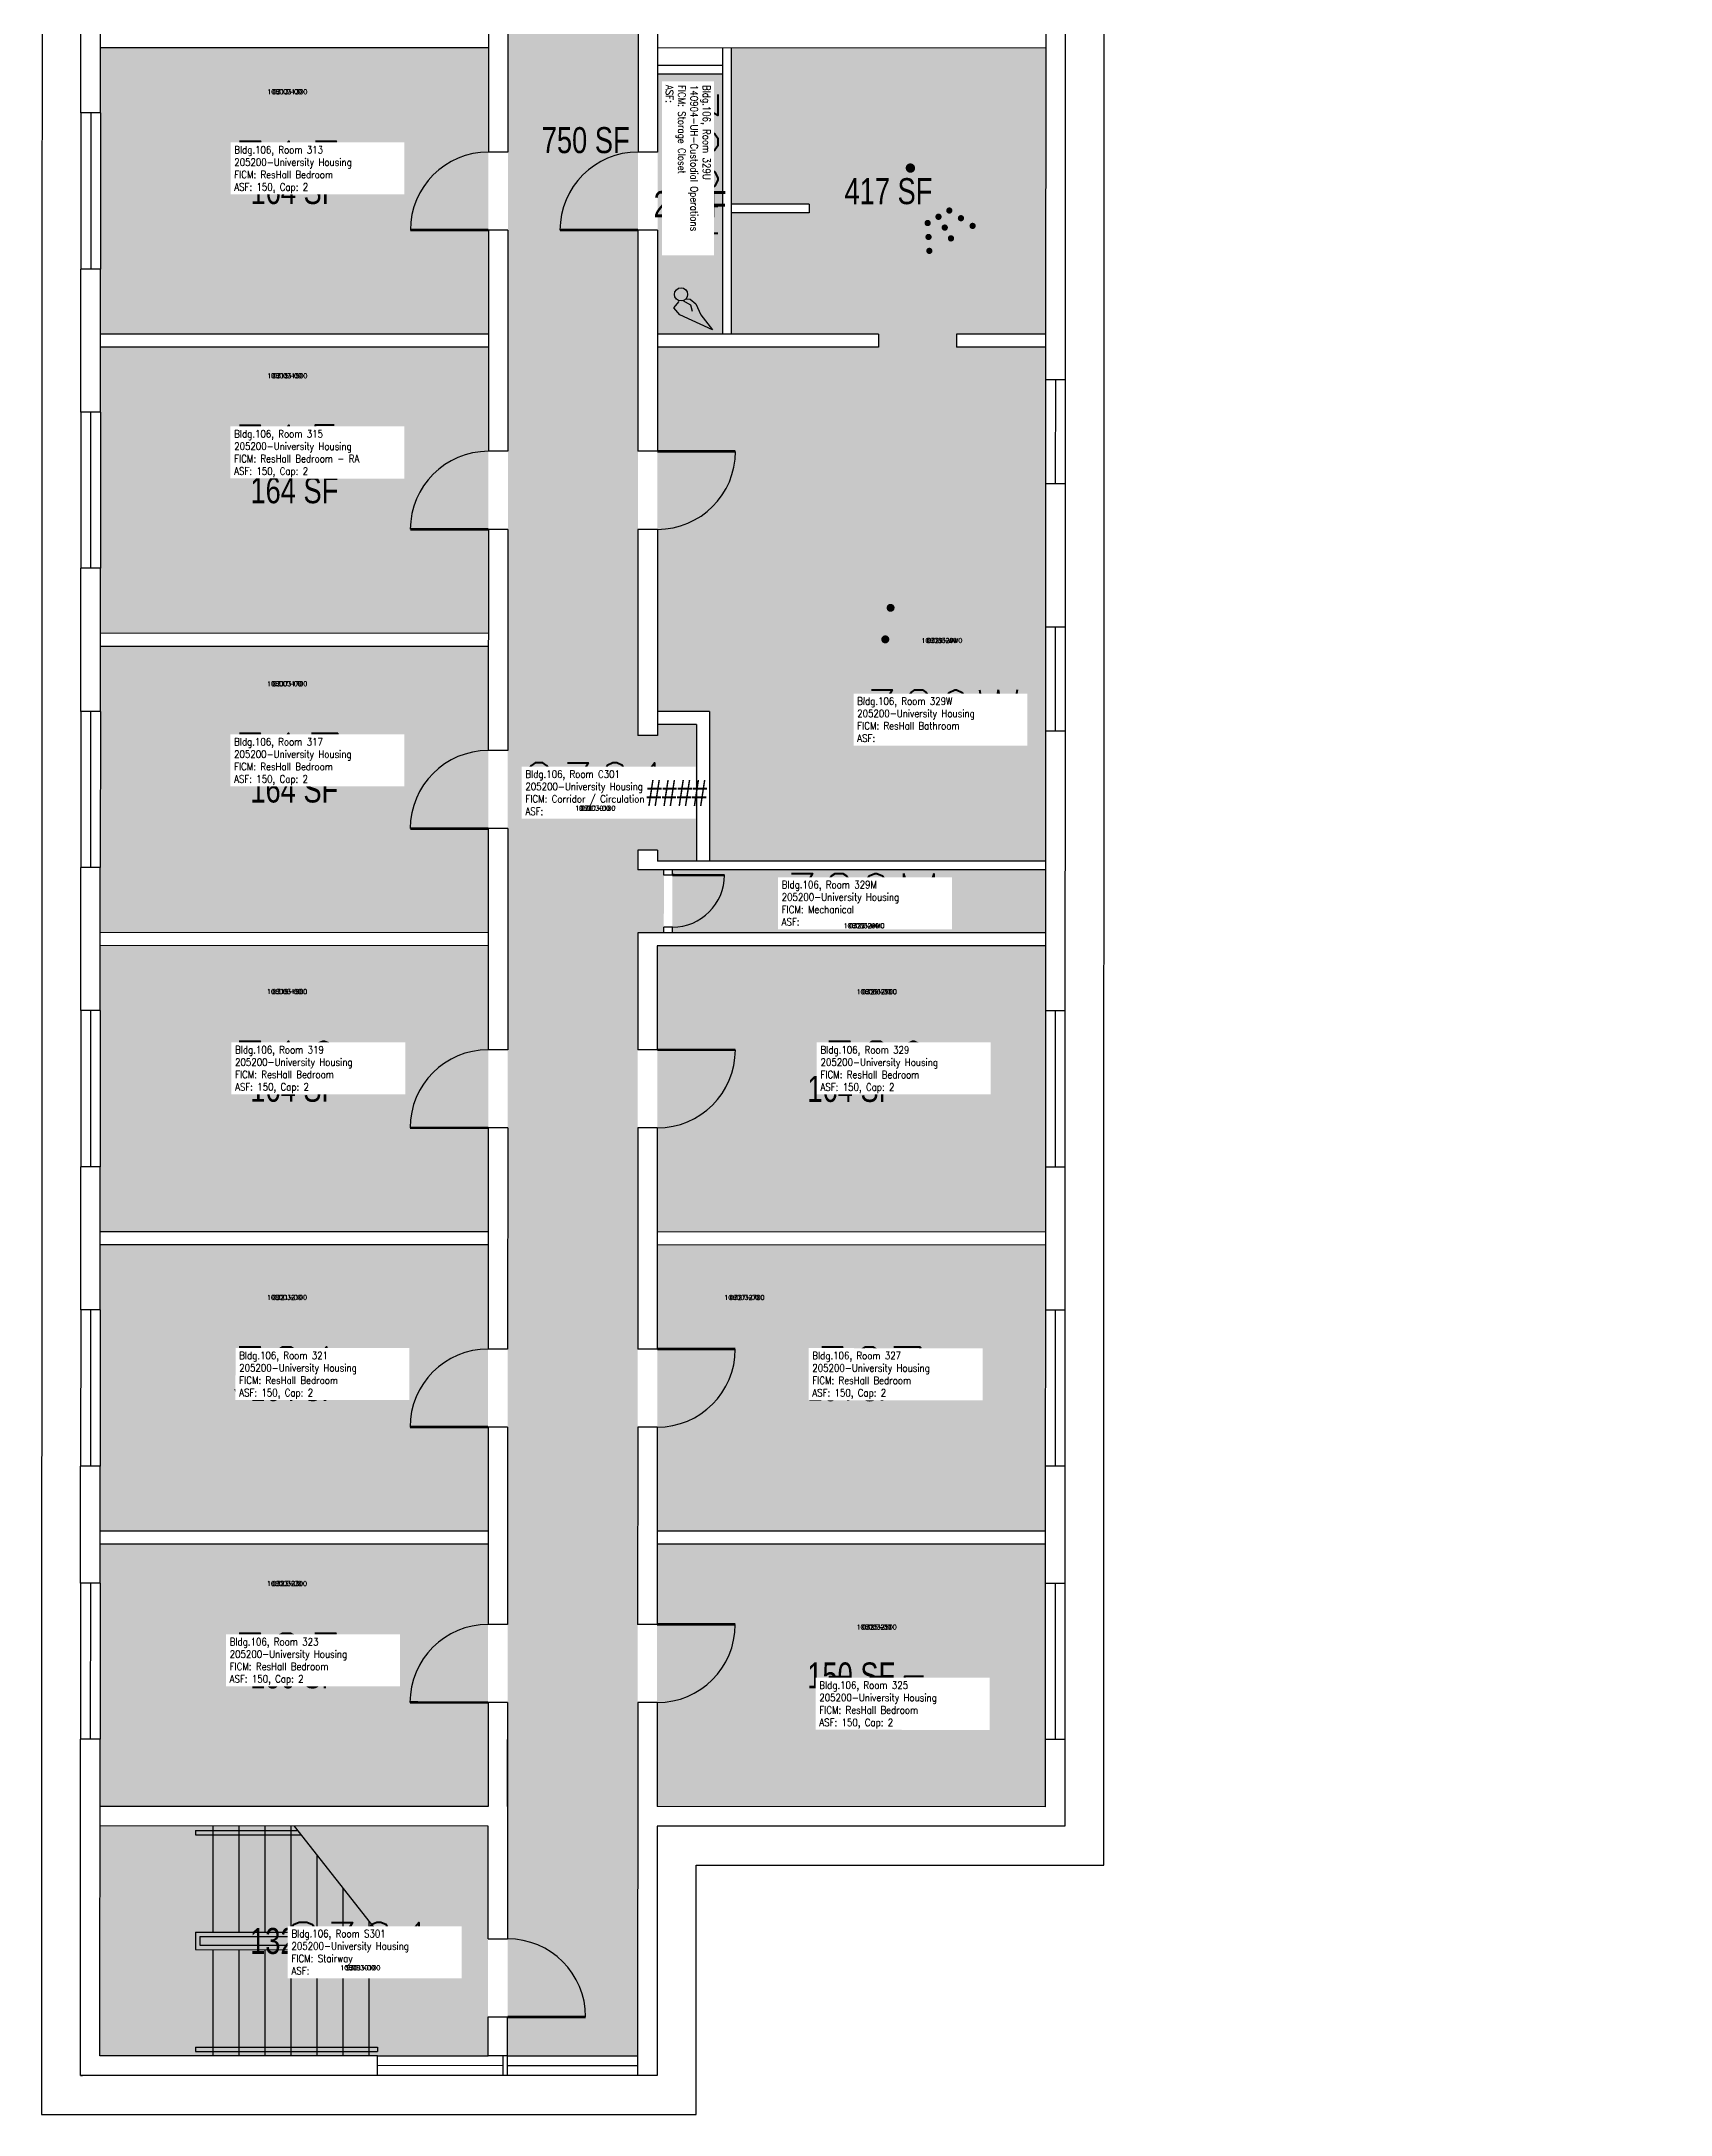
# Model space of a CAD drawing. Header units: inches. Extents: x -18 to 766, y -18 to 3747.
# Drawn here: x -18 to 733, y -18 to 938 of the extents above; entities that cross this region are included whole.
import ezdxf
from ezdxf.enums import TextEntityAlignment as Align

# ---------------------------------------------------------------- set-up
doc = ezdxf.new("R2010")
doc.units = ezdxf.units.IN
doc.header["$LTSCALE"] = 0.25
doc.header["$MEASUREMENT"] = 0
doc.layers.get('0').update_dxf_attribs({"linetype": 'CONTINUOUS'})
for name, color, linetype in [('A-DOOR', 2, 'CONTINUOUS'), ('A-FLOR', 3, 'CONTINUOUS'), ('A-GLAZ', 1, 'CONTINUOUS'), ('A-GLAZ-SILL', 2, 'CONTINUOUS'), ('A-IDEN-ICON', 4, 'CONTINUOUS'), ('A-IDEN-RNUM', 7, 'CONTINUOUS'), ('A-IDEN-SNUM', 4, 'CONTINUOUS'), ('A-IDEN-VNUM', 4, 'CONTINUOUS'), ('A-ROOF', 2, 'CONTINUOUS'), ('A-WALL', 5, 'CONTINUOUS'), ('AREA-TEXT', 3, 'CONTINUOUS'), ('Rooms-Category-Color', 7, 'CONTINUOUS'), ('Rooms-College-Color', 7, 'CONTINUOUS'), ('Rooms-Department-Color', 7, 'CONTINUOUS'), ('Rooms-Division-Color', 7, 'CONTINUOUS'), ('Rooms-Information', 7, 'CONTINUOUS')]:
    doc.layers.add(name, color=color, linetype=linetype)
doc.styles.add('AREA', font='arial.ttf', dxfattribs={"width": 0.75, "height": 24})
doc.styles.add('ROOMSNUMBER', font='SIMPLEX.shx', dxfattribs={"height": 0.18})
doc.styles.add('ROOMVNUMBER', font='simplex.shx', dxfattribs={"width": 0.85})

# ---------------------------------------------------------------- blocks, each defined once
blk = doc.blocks.new('Cpshower')
at = {"color": 0, "linetype": 'ByBlock'}
blk.add_lwpolyline([(-0.015, 0.0396, 0, 0.06, 0), (0.005, 0.005, 0.06, 0.06, 0)], format="xyseb", dxfattribs=at)
for points, const_width in [([(-0.0319, 0.0624, 1), (-0.0281, 0.0689, 1)], 0.0075), ([(0.0302, -0.0036, 1), (0.0345, -0.0011, 1)], 0.005), ([(-0.0045, -0.0236, 1), (-0.0002, -0.0211, 1)], 0.005), ([(0.0128, -0.0136, 1), (0.0172, -0.0111, 1)], 0.005), ([(0.0228, -0.0309, 1), (0.0272, -0.0284, 1)], 0.005), ([(0.0488, -0.0159, 1), (0.0531, -0.0134, 1)], 0.005), ([(0.0675, -0.0282, 1), (0.0718, -0.0257, 1)], 0.005), ([(-0.0031, -0.0459, 1), (0.0012, -0.0434, 1)], 0.005), ([(-0.0018, -0.0682, 1), (0.0025, -0.0657, 1)], 0.005), ([(0.0328, -0.0482, 1), (0.0372, -0.0457, 1)], 0.005)]:
    blk.add_lwpolyline(points, format="xyb", close=True, dxfattribs=dict(at, const_width=const_width))
at = {"color": 0, "linetype": 'ByBlock', "const_width": 0.015}
blk.add_lwpolyline([(-0.01, 0.031), (-0.03, 0.0656)], dxfattribs=at)
blk = doc.blocks.new('Cpbath')
at = {"color": 0, "linetype": 'ByBlock', "const_width": 0.0127}
for points in [[(0.0571, 0.0168, 0.861492), (-0.0551, 0, 1)], [(0.0571, 0.0168, 0.729002), (-0.0084, -0.0042, 1)], [(-0.0551, 0, 0.726902), (0.0487, -0.0337, 1)], [(-0.0084, -0.0042, 0.609468), (0.0487, -0.0337, 1)]]:
    blk.add_lwpolyline(points, format="xyb", dxfattribs=at)
at = {"color": 0, "linetype": 'ByBlock', "const_width": 0.00637}
for points in [[(0.0544, 0.0152, 1), (0.0599, 0.0184, 1)], [(0.0459, -0.0353, 1), (0.0515, -0.0321, 1)]]:
    blk.add_lwpolyline(points, format="xyb", close=True, dxfattribs=at)
blk = doc.blocks.new('Cpcust')
at = {"color": 0, "linetype": 'ByBlock'}
for p, q in [((0.0262, -0.0408), (0.0446, -0.0406)), ((0.0297, -0.0341), (0.0376, -0.0302)), ((0.0376, -0.0302), (0.0533, -0.0324)), ((0.0446, -0.0406), (0.0543, -0.0505)), ((0.0533, -0.0324), (0.0745, -0.0479)), ((0.0171, -0.0639), (0.02, -0.0466)), ((0.0358, -0.0705), (0.0171, -0.0639)), ((0.1117, -0.0625), (0.0358, -0.0705)), ((0.0745, -0.0479), (0.1117, -0.0625))]:
    blk.add_line(p, q, dxfattribs=at)
at = {"color": 0, "linetype": 'ByBlock', "const_width": 0.0075}
blk.add_lwpolyline([(-0.0332, 0.0481, 1), (-0.0268, 0.0519, 1)], format="xyb", close=True, dxfattribs=at)
at = {"color": 0, "linetype": 'ByBlock', "const_width": 0.015}
blk.add_lwpolyline([(-0.03, 0.05), (0.01, -0.0193)], dxfattribs=at)
at = {"color": 0, "linetype": 'ByBlock'}
blk.add_circle((0.0158, -0.0313), 0.0141, dxfattribs=at)

msp = doc.modelspace()

# ---------------------------------------------------------------- hatches: boundary and pattern name
at = {"layer": 'Rooms-Category-Color', "true_color": 0xadadad}
for points in [[(266.11, 617.93), (257.11, 617.94), (257.48, 1775.94), (197.4, 1775.95), (197.4, 1772.95), (197, 154.95), (197.04, 154.95), (197, 8.95), (257, 8.94), (257.09, 526.94), (269.09, 526.93), (269.1, 555.94), (257.1, 555.94), (257.1, 564.94), (266.1, 564.93), (266.1, 559.93), (284.1, 559.93), (284.11, 622.93), (266.11, 622.93)], [(445.14, 555.89), (273.09, 555.94), (273.09, 526.93), (445.13, 526.89)], [(188.03, 114.95), (9.03, 115), (9, 9), (137, 8.97), (188, 8.95)]]:
    msp.add_hatch(color=253, dxfattribs=at).paths.add_polyline_path(points)
at = {"layer": 'Rooms-Category-Color', "true_color": 0x728ef3}
for points in [[(188.19, 934.95), (9.23, 935), (9.22, 905), (9.21, 833), (9.2, 803), (188.16, 802.95)], [(404.16, 802.9), (445.2, 802.89), (445.23, 934.89), (300.19, 934.93), (300.17, 862.93), (336.17, 862.92), (336.17, 858.92), (300.17, 858.93), (300.15, 802.93), (368.16, 802.91), (368.16, 796.91), (266.16, 796.93), (266.12, 628.93), (290.12, 628.93), (290.1, 559.93), (445.14, 559.89), (445.15, 619.89), (445.17, 667.89), (445.18, 733.89), (445.19, 781.89), (445.2, 796.89), (404.16, 796.9)], [(296.19, 922.89), (266.19, 922.9), (266.16, 802.93), (296.16, 802.93)], [(188.16, 796.95), (9.2, 797), (9.19, 767), (9.17, 695), (9.16, 665), (188.12, 664.95)], [(188.12, 658.95), (9.16, 659), (9.16, 629), (9.14, 557), (9.13, 527), (188.09, 526.95)], [(188.09, 520.95), (9.13, 521), (9.12, 491), (9.1, 419), (9.1, 389), (188.06, 388.95)], [(445.1, 418.89), (445.12, 490.89), (445.13, 520.89), (266.09, 520.93), (266.06, 388.93), (445.1, 388.89)], [(188.05, 382.95), (9.09, 383), (9.09, 353), (9.07, 281), (9.06, 251), (188.02, 250.95)], [(445.09, 382.89), (266.05, 382.93), (266.02, 250.93), (445.06, 250.89)], [(188.02, 244.95), (9.06, 245), (9.06, 226.99), (9.04, 154.99), (9.03, 124), (187.99, 123.95)], [(445.06, 244.89), (266.02, 244.93), (265.99, 123.93), (445.03, 123.89), (445.04, 154.89), (445.06, 226.89)]]:
    msp.add_hatch(color=171, dxfattribs=at).paths.add_polyline_path(points)
at = {"layer": 'Rooms-College-Color', "true_color": 0xadadad}
for points in [[(266.11, 617.93), (257.11, 617.94), (257.48, 1775.94), (197.4, 1775.95), (197.4, 1772.95), (197, 154.95), (197.04, 154.95), (197, 8.95), (257, 8.94), (257.09, 526.94), (269.09, 526.93), (269.1, 555.94), (257.1, 555.94), (257.1, 564.94), (266.1, 564.93), (266.1, 559.93), (284.1, 559.93), (284.11, 622.93), (266.11, 622.93)], [(188.19, 934.95), (9.23, 935), (9.22, 905), (9.21, 833), (9.2, 803), (188.16, 802.95)], [(404.16, 802.9), (445.2, 802.89), (445.23, 934.89), (300.19, 934.93), (300.17, 862.93), (336.17, 862.92), (336.17, 858.92), (300.17, 858.93), (300.15, 802.93), (368.16, 802.91), (368.16, 796.91), (266.16, 796.93), (266.12, 628.93), (290.12, 628.93), (290.1, 559.93), (445.14, 559.89), (445.15, 619.89), (445.17, 667.89), (445.18, 733.89), (445.19, 781.89), (445.2, 796.89), (404.16, 796.9)], [(296.19, 922.89), (266.19, 922.9), (266.16, 802.93), (296.16, 802.93)], [(188.16, 796.95), (9.2, 797), (9.19, 767), (9.17, 695), (9.16, 665), (188.12, 664.95)], [(188.12, 658.95), (9.16, 659), (9.16, 629), (9.14, 557), (9.13, 527), (188.09, 526.95)], [(445.14, 555.89), (273.09, 555.94), (273.09, 526.93), (445.13, 526.89)], [(188.09, 520.95), (9.13, 521), (9.12, 491), (9.1, 419), (9.1, 389), (188.06, 388.95)], [(445.1, 418.89), (445.12, 490.89), (445.13, 520.89), (266.09, 520.93), (266.06, 388.93), (445.1, 388.89)], [(188.05, 382.95), (9.09, 383), (9.09, 353), (9.07, 281), (9.06, 251), (188.02, 250.95)], [(445.09, 382.89), (266.05, 382.93), (266.02, 250.93), (445.06, 250.89)], [(188.02, 244.95), (9.06, 245), (9.06, 226.99), (9.04, 154.99), (9.03, 124), (187.99, 123.95)], [(445.06, 244.89), (266.02, 244.93), (265.99, 123.93), (445.03, 123.89), (445.04, 154.89), (445.06, 226.89)], [(188.03, 114.95), (9.03, 115), (9, 9), (137, 8.97), (188, 8.95)]]:
    msp.add_hatch(color=253, dxfattribs=at).paths.add_polyline_path(points)
at = {"layer": 'Rooms-Department-Color', "true_color": 0xacacac}
for points in [[(266.11, 617.93), (257.11, 617.94), (257.48, 1775.94), (197.4, 1775.95), (197.4, 1772.95), (197, 154.95), (197.04, 154.95), (197, 8.95), (257, 8.94), (257.09, 526.94), (269.09, 526.93), (269.1, 555.94), (257.1, 555.94), (257.1, 564.94), (266.1, 564.93), (266.1, 559.93), (284.1, 559.93), (284.11, 622.93), (266.11, 622.93)], [(445.14, 555.89), (273.09, 555.94), (273.09, 526.93), (445.13, 526.89)], [(188.03, 114.95), (9.03, 115), (9, 9), (137, 8.97), (188, 8.95)]]:
    msp.add_hatch(color=253, dxfattribs=at).paths.add_polyline_path(points)
at = {"layer": 'Rooms-Department-Color', "true_color": 0x604aed}
for points in [[(188.19, 934.95), (9.23, 935), (9.22, 905), (9.21, 833), (9.2, 803), (188.16, 802.95)], [(404.16, 802.9), (445.2, 802.89), (445.23, 934.89), (300.19, 934.93), (300.17, 862.93), (336.17, 862.92), (336.17, 858.92), (300.17, 858.93), (300.15, 802.93), (368.16, 802.91), (368.16, 796.91), (266.16, 796.93), (266.12, 628.93), (290.12, 628.93), (290.1, 559.93), (445.14, 559.89), (445.15, 619.89), (445.17, 667.89), (445.18, 733.89), (445.19, 781.89), (445.2, 796.89), (404.16, 796.9)], [(296.19, 922.89), (266.19, 922.9), (266.16, 802.93), (296.16, 802.93)], [(188.16, 796.95), (9.2, 797), (9.19, 767), (9.17, 695), (9.16, 665), (188.12, 664.95)], [(188.12, 658.95), (9.16, 659), (9.16, 629), (9.14, 557), (9.13, 527), (188.09, 526.95)], [(188.09, 520.95), (9.13, 521), (9.12, 491), (9.1, 419), (9.1, 389), (188.06, 388.95)], [(445.1, 418.89), (445.12, 490.89), (445.13, 520.89), (266.09, 520.93), (266.06, 388.93), (445.1, 388.89)], [(188.05, 382.95), (9.09, 383), (9.09, 353), (9.07, 281), (9.06, 251), (188.02, 250.95)], [(445.09, 382.89), (266.05, 382.93), (266.02, 250.93), (445.06, 250.89)], [(188.02, 244.95), (9.06, 245), (9.06, 226.99), (9.04, 154.99), (9.03, 124), (187.99, 123.95)], [(445.06, 244.89), (266.02, 244.93), (265.99, 123.93), (445.03, 123.89), (445.04, 154.89), (445.06, 226.89)]]:
    msp.add_hatch(color=173, dxfattribs=at).paths.add_polyline_path(points)
at = {"layer": 'Rooms-Division-Color', "true_color": 0xadadad}
for points in [[(266.11, 617.93), (257.11, 617.94), (257.48, 1775.94), (197.4, 1775.95), (197.4, 1772.95), (197, 154.95), (197.04, 154.95), (197, 8.95), (257, 8.94), (257.09, 526.94), (269.09, 526.93), (269.1, 555.94), (257.1, 555.94), (257.1, 564.94), (266.1, 564.93), (266.1, 559.93), (284.1, 559.93), (284.11, 622.93), (266.11, 622.93)], [(445.14, 555.89), (273.09, 555.94), (273.09, 526.93), (445.13, 526.89)], [(188.03, 114.95), (9.03, 115), (9, 9), (137, 8.97), (188, 8.95)]]:
    msp.add_hatch(color=253, dxfattribs=at).paths.add_polyline_path(points)
at = {"layer": 'Rooms-Division-Color', "true_color": 0x604aed}
for points in [[(188.19, 934.95), (9.23, 935), (9.22, 905), (9.21, 833), (9.2, 803), (188.16, 802.95)], [(404.16, 802.9), (445.2, 802.89), (445.23, 934.89), (300.19, 934.93), (300.17, 862.93), (336.17, 862.92), (336.17, 858.92), (300.17, 858.93), (300.15, 802.93), (368.16, 802.91), (368.16, 796.91), (266.16, 796.93), (266.12, 628.93), (290.12, 628.93), (290.1, 559.93), (445.14, 559.89), (445.15, 619.89), (445.17, 667.89), (445.18, 733.89), (445.19, 781.89), (445.2, 796.89), (404.16, 796.9)], [(296.19, 922.89), (266.19, 922.9), (266.16, 802.93), (296.16, 802.93)], [(188.16, 796.95), (9.2, 797), (9.19, 767), (9.17, 695), (9.16, 665), (188.12, 664.95)], [(188.12, 658.95), (9.16, 659), (9.16, 629), (9.14, 557), (9.13, 527), (188.09, 526.95)], [(188.09, 520.95), (9.13, 521), (9.12, 491), (9.1, 419), (9.1, 389), (188.06, 388.95)], [(445.1, 418.89), (445.12, 490.89), (445.13, 520.89), (266.09, 520.93), (266.06, 388.93), (445.1, 388.89)], [(188.05, 382.95), (9.09, 383), (9.09, 353), (9.07, 281), (9.06, 251), (188.02, 250.95)], [(445.09, 382.89), (266.05, 382.93), (266.02, 250.93), (445.06, 250.89)], [(188.02, 244.95), (9.06, 245), (9.06, 226.99), (9.04, 154.99), (9.03, 124), (187.99, 123.95)], [(445.06, 244.89), (266.02, 244.93), (265.99, 123.93), (445.03, 123.89), (445.04, 154.89), (445.06, 226.89)]]:
    msp.add_hatch(color=173, dxfattribs=at).paths.add_polyline_path(points)

# ---------------------------------------------------------------- linework, layer by layer
at = {"layer": 'A-DOOR', "const_width": 1.2}
for points in [[(188.17, 850.95), (152.17, 850.96)], [(257.17, 850.94), (221.17, 850.95)], [(266.15, 748.93), (302.15, 748.93)], [(188.14, 712.95), (152.14, 712.96)], [(188.1, 574.95), (152.1, 574.96)], [(273.09, 553.49), (297.09, 553.48)], [(266.08, 472.93), (302.08, 472.93)], [(188.07, 436.95), (152.07, 436.96)], [(266.04, 334.93), (302.04, 334.93)], [(188.03, 298.95), (152.03, 298.96)], [(266.01, 207.93), (302.01, 207.93)], [(188, 171.95), (152, 171.96)], [(197.01, 26.96), (233.01, 26.95)]]:
    msp.add_lwpolyline(points, dxfattribs=at)
at = {"layer": 'A-DOOR'}
for centre, radius, start, end in [((188.17, 850.95), 36, 89.98581, 179.98581), ((257.17, 850.94), 36, 89.98581, 179.98581), ((188.14, 712.95), 36, 89.98581, 179.98581), ((266.15, 748.93), 36, 269.98581, 359.98581), ((188.1, 574.95), 36, 89.98581, 179.98581), ((273.09, 553.49), 24, 269.98581, 359.98581), ((188.07, 436.95), 36, 89.98581, 179.98581), ((266.08, 472.93), 36, 269.98581, 359.98581), ((188.03, 298.95), 36, 89.98581, 179.98581), ((266.04, 334.93), 36, 269.98581, 359.98581), ((188, 171.95), 36, 89.98581, 179.98581), ((266.01, 207.93), 36, 269.98581, 359.98581), ((197.01, 26.96), 36, 359.98581, 89.98581)]:
    msp.add_arc(centre, radius, start, end, dxfattribs=at)
at = {"layer": 'A-FLOR'}
for p, q in [((61.02, 114.98), (61.01, 65.99)), ((73.02, 114.98), (73.01, 65.99)), ((85.02, 114.98), (85.01, 65.99)), ((97.02, 114.98), (97.01, 65.98)), ((98.53, 114.98), (137.02, 65.97)), ((53.07, 112.98), (100.1, 112.97)), ((53.07, 112.98), (53.07, 110.98)), ((53.07, 110.98), (101.68, 110.97)), ((109.02, 101.62), (109.01, 65.98)), ((121.02, 86.34), (121.01, 65.98)), ((133.01, 71.07), (133.01, 65.98)), ((53.06, 65.99), (53.05, 57.98)), ((53.05, 57.98), (137.01, 57.96)), ((53.06, 65.99), (137.02, 65.97)), ((55.06, 63.99), (55.06, 59.98)), ((55.06, 63.99), (137.02, 63.97)), ((55.06, 59.98), (137.01, 59.96)), ((61.01, 57.98), (61, 8.98)), ((73.01, 57.97), (73, 8.98)), ((85.01, 57.97), (85, 8.98)), ((97.01, 57.97), (97, 8.98)), ((109.01, 57.97), (109, 8.97)), ((121.01, 57.96), (121, 8.97)), ((133.01, 57.96), (133, 8.97)), ((137.01, 59.96), (137.01, 57.96)), ((137.02, 65.97), (137.02, 63.97)), ((53.04, 12.99), (53.04, 10.99)), ((53.04, 12.99), (137, 12.97)), ((53.04, 10.99), (137, 10.97)), ((137, 12.97), (137, 10.97))]:
    msp.add_line(p, q, dxfattribs=at)
at = {"layer": 'A-GLAZ'}
for p, q in [((4.72, 904.98), (4.71, 832.98)), ((449.69, 781.89), (449.68, 733.89)), ((4.69, 766.98), (4.67, 694.98)), ((449.67, 667.89), (449.65, 619.89)), ((4.66, 628.98), (4.64, 556.98)), ((4.62, 490.98), (4.6, 418.98)), ((449.62, 490.87), (449.6, 418.87)), ((4.59, 352.98), (4.57, 280.98)), ((449.59, 352.87), (449.57, 280.87)), ((4.56, 226.98), (4.54, 154.98)), ((449.56, 226.87), (449.54, 154.87)), ((195, 4.45), (137, 4.47)), ((257, 4.44), (197, 4.45))]:
    msp.add_line(p, q, dxfattribs=at)
at = {"layer": 'A-GLAZ-SILL'}
for p, q in [((0.22, 905), (0.21, 833)), ((9.22, 905), (9.21, 833)), ((445.19, 781.89), (445.18, 733.89)), ((454.19, 781.89), (454.18, 733.89)), ((0.19, 767), (0.17, 695)), ((9.19, 767), (9.17, 695)), ((445.17, 667.89), (445.15, 619.89)), ((454.17, 667.89), (454.15, 619.89)), ((0.16, 629), (0.14, 557)), ((9.16, 629), (9.14, 557)), ((0.12, 491), (0.1, 419)), ((9.12, 491), (9.1, 419)), ((445.12, 490.89), (445.1, 418.89)), ((454.12, 490.89), (454.1, 418.89)), ((0.09, 353), (0.07, 281)), ((9.09, 353), (9.07, 281)), ((445.09, 352.89), (445.07, 280.89)), ((454.09, 352.89), (454.07, 280.89)), ((0.06, 227), (0.04, 155)), ((9.06, 226.99), (9.04, 154.99)), ((445.06, 226.89), (445.04, 154.89)), ((454.06, 226.88), (454.04, 154.88)), ((137, 8.97), (188, 8.95)), ((197, 8.95), (257, 8.94)), ((195, -0.05), (137, -0.03)), ((257, -0.06), (197, -0.05))]:
    msp.add_line(p, q, dxfattribs=at)
at = {"layer": 'A-ROOF'}
msp.add_lwpolyline([(733.48, 1931.82), (660.48, 1931.84), (660.9, 3631.84), (472.9, 3631.88), (472.93, 3746.88), (170.93, 3746.96), (170.45, 1802.96), (-17.55, 1803), (-18, -18), (284, -18.07), (284.02, 96.93), (472.02, 96.88), (472.44, 1757.88), (733.44, 1757.82)], close=True, dxfattribs=at)
at = {"layer": 'A-WALL'}
for p, q in [((188.2, 988.95), (188.18, 886.95)), ((197.2, 988.95), (197.18, 886.95)), ((257.2, 988.94), (257.18, 886.94)), ((266.2, 988.93), (266.18, 886.93)), ((0.22, 905), (0.24, 971)), ((9.22, 905), (9.24, 971)), ((445.24, 970.89), (445.19, 781.89)), ((454.24, 970.89), (454.19, 781.89)), ((188.19, 934.95), (9.23, 935)), ((445.23, 934.89), (266.19, 934.93)), ((296.19, 934.93), (296.16, 802.93)), ((300.19, 934.93), (300.15, 802.93)), ((296.19, 926.89), (266.19, 926.89)), ((296.19, 922.89), (266.19, 922.9)), ((9.22, 905), (0.22, 905)), ((197.18, 886.95), (188.18, 886.95)), ((266.18, 886.93), (257.18, 886.94)), ((336.17, 862.92), (300.17, 862.93)), ((336.17, 862.92), (336.17, 858.92)), ((188.17, 850.95), (188.15, 748.95)), ((197.17, 850.95), (188.17, 850.95)), ((197.17, 850.95), (197.15, 748.95)), ((257.17, 850.94), (257.15, 748.94)), ((266.17, 850.93), (257.17, 850.94)), ((266.17, 850.93), (266.15, 748.93)), ((336.17, 858.92), (300.17, 858.93)), ((0.19, 767), (0.21, 833)), ((9.21, 833), (0.21, 833)), ((9.19, 767), (9.21, 833)), ((188.16, 802.95), (9.2, 803)), ((188.16, 796.95), (9.2, 797)), ((368.16, 802.91), (266.16, 802.93)), ((368.16, 796.91), (266.16, 796.93)), ((368.16, 802.91), (368.16, 796.91)), ((445.2, 802.89), (404.16, 802.9)), ((404.16, 802.9), (404.16, 796.9)), ((445.2, 796.89), (404.16, 796.9)), ((454.19, 781.89), (445.19, 781.89)), ((9.19, 767), (0.19, 767)), ((197.15, 748.95), (188.15, 748.95)), ((266.15, 748.93), (257.15, 748.94)), ((445.18, 733.89), (445.17, 667.89)), ((454.18, 733.89), (445.18, 733.89)), ((454.18, 733.89), (454.17, 667.89)), ((188.14, 712.95), (188.11, 610.95)), ((197.14, 712.95), (188.14, 712.95)), ((197.14, 712.95), (197.11, 610.95)), ((257.14, 712.94), (257.11, 617.94)), ((266.14, 712.93), (257.14, 712.94)), ((266.14, 712.93), (266.11, 617.93)), ((0.16, 629), (0.17, 695)), ((9.17, 695), (0.17, 695)), ((9.16, 629), (9.17, 695)), ((188.12, 664.95), (9.16, 665)), ((454.17, 667.89), (445.17, 667.89)), ((188.12, 658.95), (9.16, 659)), ((9.16, 629), (0.16, 629)), ((284.11, 622.93), (266.11, 622.93)), ((290.12, 628.93), (266.12, 628.93)), ((284.11, 622.93), (284.1, 559.93)), ((290.12, 628.93), (290.1, 559.93)), ((266.11, 617.93), (257.11, 617.94)), ((290.11, 617.93), (290.1, 576.99)), ((445.15, 619.89), (445.12, 490.89)), ((454.15, 619.89), (445.15, 619.89)), ((454.15, 619.89), (454.12, 490.89)), ((197.11, 610.95), (188.11, 610.95)), ((188.1, 574.95), (188.08, 472.95)), ((197.1, 574.95), (188.1, 574.95)), ((197.1, 574.95), (197.08, 472.95)), ((266.1, 564.93), (257.1, 564.94)), ((257.1, 564.94), (257.1, 555.94)), ((266.1, 564.93), (266.1, 559.93)), ((0.12, 491), (0.14, 557)), ((9.14, 557), (0.14, 557)), ((9.12, 491), (9.14, 557)), ((445.14, 555.89), (257.1, 555.94)), ((445.14, 559.89), (266.1, 559.93)), ((269.1, 553.49), (269.1, 555.94)), ((273.09, 553.49), (273.09, 555.94)), ((273.09, 553.49), (269.1, 553.49)), ((188.09, 526.95), (9.13, 527)), ((257.09, 526.94), (257.08, 472.94)), ((445.13, 526.89), (257.09, 526.94)), ((269.09, 526.93), (269.09, 529.49)), ((273.09, 529.49), (269.09, 529.49)), ((273.09, 526.93), (273.09, 529.49)), ((188.09, 520.95), (9.13, 521)), ((266.09, 520.93), (266.08, 472.93)), ((445.13, 520.89), (266.09, 520.93)), ((9.12, 491), (0.12, 491)), ((454.12, 490.89), (445.12, 490.89)), ((197.08, 472.95), (188.08, 472.95)), ((266.08, 472.93), (257.08, 472.94)), ((188.07, 436.95), (188.04, 334.95)), ((197.07, 436.95), (188.07, 436.95)), ((197.07, 436.95), (197.04, 334.95)), ((257.07, 436.94), (257.04, 334.94)), ((266.07, 436.93), (257.07, 436.94)), ((266.07, 436.93), (266.04, 334.93)), ((0.09, 353), (0.1, 419)), ((9.1, 419), (0.1, 419)), ((9.09, 353), (9.1, 419)), ((445.1, 418.89), (445.09, 352.89)), ((454.1, 418.89), (445.1, 418.89)), ((454.1, 418.89), (454.09, 352.89)), ((188.05, 382.95), (9.09, 383)), ((188.06, 388.95), (9.1, 389)), ((445.09, 382.89), (266.05, 382.93)), ((445.1, 388.89), (266.06, 388.93)), ((9.09, 353), (0.09, 353)), ((454.09, 352.89), (445.09, 352.89)), ((197.04, 334.95), (188.04, 334.95)), ((266.04, 334.93), (257.04, 334.94)), ((188.03, 298.95), (188.01, 207.95)), ((197.03, 298.95), (188.03, 298.95)), ((197.03, 298.95), (197.01, 207.95)), ((257.03, 298.94), (257.01, 207.94)), ((266.03, 298.93), (257.03, 298.94)), ((266.03, 298.93), (266.01, 207.93)), ((0.06, 227), (0.07, 281)), ((9.07, 281), (0.07, 281)), ((9.06, 226.99), (9.07, 281)), ((445.07, 280.89), (445.06, 226.89)), ((454.07, 280.89), (445.07, 280.89)), ((454.07, 280.89), (454.06, 226.88)), ((188.02, 250.95), (9.06, 251)), ((445.06, 250.89), (266.02, 250.93)), ((188.02, 244.95), (9.06, 245)), ((445.06, 244.89), (266.02, 244.93)), ((9.06, 226.99), (0.06, 227)), ((454.06, 226.88), (445.06, 226.89)), ((197.01, 207.95), (188.01, 207.95)), ((266.01, 207.93), (257.01, 207.94)), ((188, 171.95), (187.99, 123.95)), ((197, 171.95), (188, 171.95)), ((197, 171.95), (196.98, 62.96)), ((257.04, 171.94), (257, -0.06)), ((266, 171.93), (257.04, 171.94)), ((266, 171.93), (265.99, 123.93)), ((0, 0), (0.04, 155)), ((9.04, 154.99), (0.04, 155)), ((9, 9), (9.04, 154.99)), ((197.03, 123.95), (197.04, 154.95)), ((445.04, 154.89), (445.03, 123.89)), ((454.04, 154.88), (445.04, 154.89)), ((454.04, 154.88), (454.03, 114.89)), ((187.99, 123.95), (9.03, 124)), ((188.03, 114.95), (9.03, 115)), ((188.02, 62.96), (188.03, 114.95)), ((445.03, 123.89), (265.99, 123.93)), ((266.03, 114.93), (266, -0.07)), ((454.03, 114.89), (266.03, 114.93)), ((188.02, 62.96), (196.98, 62.96)), ((188, 8.95), (188.01, 26.96)), ((188.01, 26.96), (197.01, 26.96)), ((197, 8.95), (197.01, 26.96)), ((137, -0.03), (0, 0)), ((0, 0), (1, 0)), ((0, 0), (1, 0)), ((137, 8.97), (9, 9)), ((137, -0.03), (137, 8.97)), ((197, 8.95), (188, 8.95)), ((195, -0.05), (195, 8.95)), ((197, -0.05), (197, 8.95)), ((197, -0.05), (195, -0.05)), ((266, -0.07), (257, -0.06))]:
    msp.add_line(p, q, dxfattribs=at)

# ---------------------------------------------------------------- block references
at = {"layer": 'A-IDEN-ICON'}
for name, p, xscale, yscale, zscale, rotation in [('Cpshower', (391.47, 860.65), 288.0000000046823, 288.0000000046823, 12, 359.9858090734534), ('Cpcust', (277.51, 828.88), 216.0000000019425, 216.0000000019425, 216.0000000019425, 329.5819356457245), ('Cpbath', (357.23, 671.93), 288.0000000046823, 288.0000000046823, 12, 359.9858090734534)]:
    msp.add_blockref(name, p, dxfattribs=dict(at, xscale=xscale, yscale=yscale, zscale=zscale, rotation=rotation))

# ---------------------------------------------------------------- texts
at = {"layer": 'A-IDEN-RNUM', "style": 'ROOMSNUMBER'}
for s, rotation, p in [('0313-00', 359.98581, (95.41, 914.78)), ('0329-U0', 269.98581, (280.82, 878.78)), ('0315-00', 359.98581, (95.38, 783.78)), ('0329-W0', 359.98581, (397.35, 661.7)), ('0317-00', 359.98581, (95.34, 641.78)), ('C301-00', 359.98581, (237.48, 584.32)), ('0329-M0', 359.98581, (361.44, 530.15)), ('0319-00', 359.98581, (95.31, 499.78)), ('0329-00', 359.98581, (367.31, 499.71)), ('0321-00', 359.98581, (95.27, 358.78)), ('0327-00', 359.98581, (306.27, 358.72)), ('0323-00', 359.98581, (95.24, 226.78)), ('0325-00', 359.98581, (367.24, 206.71)), ('S301-00', 359.98581, (129.08, 49.61))]:
    msp.add_text(s, height=2.16, rotation=rotation, dxfattribs=at).set_placement(p, align=Align.MIDDLE)
at = {"layer": 'A-IDEN-SNUM', "style": 'ROOMSNUMBER'}
for s, rotation, p in [('1060031300', 359.98581, (95.41, 914.78)), ('10600329U0', 269.98581, (280.82, 878.78)), ('1060031500', 359.98581, (95.38, 783.78)), ('10600329W0', 359.98581, (397.35, 661.7)), ('1060031700', 359.98581, (95.34, 641.78)), ('1060C30100', 359.98581, (237.48, 584.32)), ('10600329M0', 359.98581, (361.44, 530.15)), ('1060031900', 359.98581, (95.31, 499.78)), ('1060032900', 359.98581, (367.31, 499.71)), ('1060032100', 359.98581, (95.27, 358.78)), ('1060032700', 359.98581, (306.27, 358.72)), ('1060032300', 359.98581, (95.24, 226.78)), ('1060032500', 359.98581, (367.24, 206.71)), ('1060S30100', 359.98581, (129.08, 49.61))]:
    msp.add_text(s, height=2.16, rotation=rotation, dxfattribs=at).set_placement(p, align=Align.MIDDLE)
at = {"layer": 'A-IDEN-VNUM', "style": 'ROOMVNUMBER', "width": 0.85}
for s, rotation, p in [('329U', 269.98581, (281.98, 881.94)), ('313', 359.98581, (95.22, 879.98)), ('315', 359.98581, (95.19, 748.98)), ('329W', 359.98581, (397.16, 626.9)), ('317', 359.98581, (95.15, 606.98)), ('C301', 359.98581, (237.3, 593.21)), ('329M', 359.98581, (360.37, 542.24)), ('319', 359.98581, (95.12, 464.98)), ('329', 359.98581, (367.12, 464.91)), ('321', 359.98581, (95.08, 323.98)), ('327', 359.98581, (363.81, 323.91)), ('323', 359.98581, (95.05, 191.98)), ('325', 359.98581, (367.04, 171.91)), ('S301', 359.98581, (128.9, 58.49))]:
    msp.add_text(s, height=24, rotation=rotation, dxfattribs=at).set_placement(p, align=Align.MIDDLE)
at = {"layer": 'AREA-TEXT', "style": 'AREA', "width": 0.75}
for s, p in [('750 SF', (233.05, 892.44)), ('164 SF', (98.7, 868.98)), ('417 SF', (372.69, 868.91)), ('25 SF', (281.17, 862.91)), ('164 SF', (98.66, 730.98)), ('164 SF', (98.63, 592.98)), ('####', (275.11, 591.43)), ('35 SF', (359.11, 541.41)), ('164 SF', (98.59, 454.98)), ('164 SF', (355.59, 454.91)), ('164 SF', (98.56, 316.98)), ('164 SF', (355.56, 316.91)), ('150 SF', (98.53, 184.48)), ('150 SF', (355.53, 184.41)), ('132 SF', (98.52, 61.98))]:
    msp.add_text(s, height=12, dxfattribs=at).set_placement(p, align=Align.MIDDLE_CENTER)

# ---------------------------------------------------------------- next in the draw order: texts
at = {"layer": 'Rooms-Information', "char_height": 3.4286, "width": 76.8, "attachment_point": 7, "style": 'ROOMVNUMBER', "bg_fill": 3, "box_fill_scale": 1.5, "bg_fill_color": 256, "bg_fill_true_color": 13158600, "bg_fill_transparency": 0}
for s, insert, rotation in [('Bldg.106, Room 329U^M^J140904-UH-Custodial Operations^M^JFICM: Storage Closet^M^JASF: ', (269.99, 917.89), 269.98581), ('Bldg.106, Room 313^M^J205200-University Housing^M^JFICM: ResHall Bedroom^M^JASF: 150, Cap: 2', (70.93, 867.98), 359.98581), ('Bldg.106, Room 315^M^J205200-University Housing^M^JFICM: ResHall Bedroom - RA^M^JASF: 150, Cap: 2', (70.9, 736.98), 359.98581), ('Bldg.106, Room 329W^M^J205200-University Housing^M^JFICM: ResHall Bathroom^M^JASF: ', (358.3, 614.91), 359.98581), ('Bldg.106, Room 317^M^J205200-University Housing^M^JFICM: ResHall Bedroom^M^JASF: 150, Cap: 2', (70.86, 594.98), 359.98581), ('Bldg.106, Room C301^M^J205200-University Housing^M^JFICM: Corridor / Circulation^M^JASF: ', (205.24, 581.21), 359.98581), ('Bldg.106, Room 329M^M^J205200-University Housing^M^JFICM: Mechanical^M^JASF: ', (323.46, 530.25), 359.98581), ('Bldg.106, Room 319^M^J205200-University Housing^M^JFICM: ResHall Bedroom^M^JASF: 150, Cap: 2', (71.31, 452.98), 359.98581), ('Bldg.106, Room 329^M^J205200-University Housing^M^JFICM: ResHall Bedroom^M^JASF: 150, Cap: 2', (341.37, 452.92), 359.98581), ('Bldg.106, Room 321^M^J205200-University Housing^M^JFICM: ResHall Bedroom^M^JASF: 150, Cap: 2', (73.22, 311.98), 359.98581), ('Bldg.106, Room 327^M^J205200-University Housing^M^JFICM: ResHall Bedroom^M^JASF: 150, Cap: 2', (337.58, 311.92), 359.98581), ('Bldg.106, Room 323^M^J205200-University Housing^M^JFICM: ResHall Bedroom^M^JASF: 150, Cap: 2', (68.82, 179.98), 359.98581), ('Bldg.106, Room 325^M^J205200-University Housing^M^JFICM: ResHall Bedroom^M^JASF: 150, Cap: 2', (340.81, 159.92), 359.98581), ('Bldg.106, Room S301^M^J205200-University Housing^M^JFICM: Stairway^M^JASF: ', (97.33, 46.5), 359.98581)]:
    msp.add_mtext(s, dxfattribs=dict(at, insert=insert, rotation=rotation))

doc.saveas('drawing.dxf')
